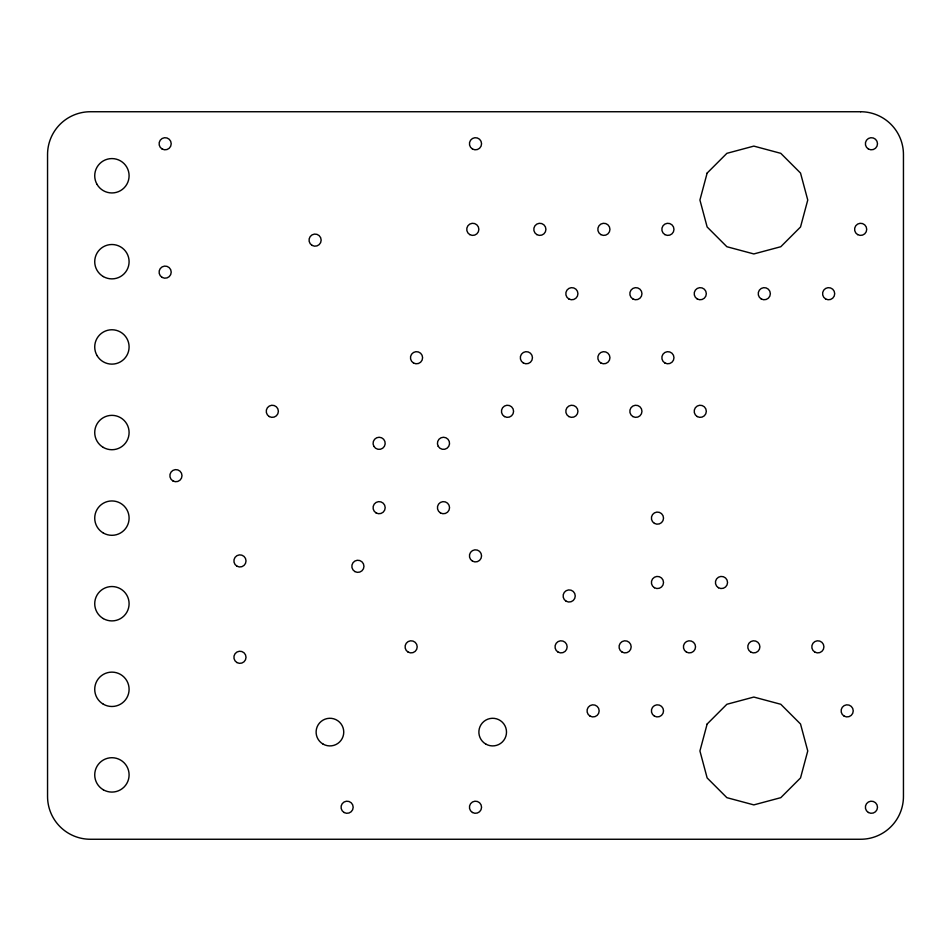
<?xml version="1.0" encoding="UTF-8"?>
<svg xmlns="http://www.w3.org/2000/svg" width="951" height="951" viewBox="0 0 951 951"><rect width="100%" height="100%" fill="white"/><g stroke="black" fill="none" stroke-linecap="round" stroke-linejoin="round"><path stroke-width="1.43" d="M707.14 173.07L699.924 200.031L707.14 226.98L726.873 246.725L753.834 253.941L780.795 246.725L800.528 226.98L807.756 200.031L800.528 173.07L780.795 153.337L753.834 146.109L726.873 153.337L707.14 173.07M707.14 724.02L699.924 750.969L707.14 777.93L726.873 797.663L753.834 804.891L780.795 797.663L800.528 777.93L807.756 750.969L800.528 724.02L780.795 704.275L753.834 697.059L726.873 704.275L707.14 724.02M860.655 111.742L90.345 111.742A42.795 42.795 0 0 0 47.55 154.537L47.55 796.462A42.795 42.795 0 0 0 90.345 839.257L860.655 839.257A42.795 42.795 0 0 0 903.45 796.462L903.45 154.537A42.795 42.795 0 0 0 860.655 111.742M523.347 362.985A6.063 6.063 0 0 0 532.453 357.731A6.063 6.063 0 0 0 523.347 352.476A6.063 6.063 0 0 0 523.347 362.985M354.866 571.563A6.063 6.063 0 0 0 363.96 566.309A6.063 6.063 0 0 0 354.866 561.054A6.063 6.063 0 0 0 354.866 571.563M236.93 662.55A6.063 6.063 0 0 0 246.024 657.296A6.063 6.063 0 0 0 236.93 652.041A6.063 6.063 0 0 0 236.93 662.55M413.495 362.985A6.063 6.063 0 0 0 422.601 357.731A6.063 6.063 0 0 0 413.495 352.476A6.063 6.063 0 0 0 413.495 362.985M373.874 446.352A6.063 6.063 0 0 0 384.382 446.352A6.063 6.063 0 0 0 379.128 437.258A6.063 6.063 0 0 0 373.874 446.352M438.233 446.352A6.063 6.063 0 0 0 448.741 446.352A6.063 6.063 0 0 0 443.487 437.258A6.063 6.063 0 0 0 438.233 446.352M376.097 512.934A6.063 6.063 0 0 0 385.191 507.679A6.063 6.063 0 0 0 376.097 502.425A6.063 6.063 0 0 0 376.097 512.934M440.456 512.934A6.063 6.063 0 0 0 449.55 507.679A6.063 6.063 0 0 0 440.456 502.425A6.063 6.063 0 0 0 440.456 512.934M472.469 561.126A6.063 6.063 0 0 0 481.563 555.871A6.063 6.063 0 0 0 472.469 550.617A6.063 6.063 0 0 0 472.469 561.126M504.482 416.562A6.063 6.063 0 0 0 513.576 411.308A6.063 6.063 0 0 0 504.482 406.053A6.063 6.063 0 0 0 504.482 416.562M568.841 416.562A6.063 6.063 0 0 0 577.935 411.308A6.063 6.063 0 0 0 568.841 406.053A6.063 6.063 0 0 0 568.841 416.562M632.867 416.562A6.063 6.063 0 0 0 641.961 411.308A6.063 6.063 0 0 0 632.867 406.053A6.063 6.063 0 0 0 632.867 416.562M697.226 416.562A6.063 6.063 0 0 0 706.32 411.308A6.063 6.063 0 0 0 697.226 406.053A6.063 6.063 0 0 0 697.226 416.562M654.431 523.383A6.063 6.063 0 0 0 663.525 518.129A6.063 6.063 0 0 0 654.431 512.874A6.063 6.063 0 0 0 654.431 523.383M654.431 587.742A6.063 6.063 0 0 0 663.525 582.487A6.063 6.063 0 0 0 654.431 577.233A6.063 6.063 0 0 0 654.431 587.742M600.854 362.985A6.063 6.063 0 0 0 609.948 357.731A6.063 6.063 0 0 0 600.854 352.476A6.063 6.063 0 0 0 600.854 362.985M664.88 362.985A6.063 6.063 0 0 0 673.974 357.731A6.063 6.063 0 0 0 664.88 352.476A6.063 6.063 0 0 0 664.88 362.985M697.226 298.959A6.063 6.063 0 0 0 706.32 293.704A6.063 6.063 0 0 0 697.226 288.45A6.063 6.063 0 0 0 697.226 298.959M632.867 298.959A6.063 6.063 0 0 0 641.961 293.704A6.063 6.063 0 0 0 632.867 288.45A6.063 6.063 0 0 0 632.867 298.959M568.841 298.959A6.063 6.063 0 0 0 577.935 293.704A6.063 6.063 0 0 0 568.841 288.45A6.063 6.063 0 0 0 568.841 298.959M761.252 298.959A6.063 6.063 0 0 0 770.346 293.704A6.063 6.063 0 0 0 761.252 288.45A6.063 6.063 0 0 0 761.252 298.959M825.611 298.959A6.063 6.063 0 0 0 834.705 293.704A6.063 6.063 0 0 0 825.611 288.45A6.063 6.063 0 0 0 825.611 298.959M857.624 234.6A6.063 6.063 0 0 0 866.718 229.346A6.063 6.063 0 0 0 857.624 224.091A6.063 6.063 0 0 0 857.624 234.6M664.88 234.6A6.063 6.063 0 0 0 673.974 229.346A6.063 6.063 0 0 0 664.88 224.091A6.063 6.063 0 0 0 664.88 234.6M600.854 234.6A6.063 6.063 0 0 0 609.948 229.346A6.063 6.063 0 0 0 600.854 224.091A6.063 6.063 0 0 0 600.854 234.6M536.828 234.6A6.063 6.063 0 0 0 545.922 229.346A6.063 6.063 0 0 0 536.828 224.091A6.063 6.063 0 0 0 536.828 234.6M469.77 234.6A6.063 6.063 0 0 0 478.864 229.346A6.063 6.063 0 0 0 469.77 224.091A6.063 6.063 0 0 0 469.77 234.6M718.457 587.742A6.063 6.063 0 0 0 727.551 582.487A6.063 6.063 0 0 0 718.457 577.233A6.063 6.063 0 0 0 718.457 587.742M686.444 652.101A6.063 6.063 0 0 0 695.538 646.846A6.063 6.063 0 0 0 686.444 641.592A6.063 6.063 0 0 0 686.444 652.101M750.803 652.101A6.063 6.063 0 0 0 759.897 646.846A6.063 6.063 0 0 0 750.803 641.592A6.063 6.063 0 0 0 750.803 652.101M814.829 652.101A6.063 6.063 0 0 0 823.923 646.846A6.063 6.063 0 0 0 814.829 641.592A6.063 6.063 0 0 0 814.829 652.101M622.085 652.101A6.063 6.063 0 0 0 631.179 646.846A6.063 6.063 0 0 0 622.085 641.592A6.063 6.063 0 0 0 622.085 652.101M558.059 652.101A6.063 6.063 0 0 0 567.153 646.846A6.063 6.063 0 0 0 558.059 641.592A6.063 6.063 0 0 0 558.059 652.101M566.142 601.222A6.063 6.063 0 0 0 575.248 595.968A6.063 6.063 0 0 0 566.142 590.714A6.063 6.063 0 0 0 566.142 601.222M654.431 716.127A6.063 6.063 0 0 0 663.525 710.872A6.063 6.063 0 0 0 654.431 705.618A6.063 6.063 0 0 0 654.431 716.127M844.143 716.127A6.063 6.063 0 0 0 853.237 710.872A6.063 6.063 0 0 0 844.143 705.618A6.063 6.063 0 0 0 844.143 716.127M590.072 716.127A6.063 6.063 0 0 0 599.166 710.872A6.063 6.063 0 0 0 590.072 705.618A6.063 6.063 0 0 0 590.072 716.127M868.406 812.499A6.063 6.063 0 0 0 877.5 807.244A6.063 6.063 0 0 0 868.406 801.99A6.063 6.063 0 0 0 868.406 812.499M472.469 812.499A6.063 6.063 0 0 0 481.563 807.244A6.063 6.063 0 0 0 472.469 801.99A6.063 6.063 0 0 0 472.469 812.499M472.469 149.01A6.063 6.063 0 0 0 481.563 143.756A6.063 6.063 0 0 0 472.469 138.501A6.063 6.063 0 0 0 472.469 149.01M868.406 149.01A6.063 6.063 0 0 0 877.5 143.756A6.063 6.063 0 0 0 868.406 138.501A6.063 6.063 0 0 0 868.406 149.01M162.122 149.01A6.063 6.063 0 0 0 171.216 143.756A6.063 6.063 0 0 0 162.122 138.501A6.063 6.063 0 0 0 162.122 149.01M269.276 416.562A6.063 6.063 0 0 0 278.37 411.308A6.063 6.063 0 0 0 269.276 406.053A6.063 6.063 0 0 0 269.276 416.562M312.071 245.382A6.063 6.063 0 0 0 321.165 240.127A6.063 6.063 0 0 0 312.071 234.873A6.063 6.063 0 0 0 312.071 245.382M236.93 566.178A6.063 6.063 0 0 0 246.024 560.924A6.063 6.063 0 0 0 236.93 555.669A6.063 6.063 0 0 0 236.93 566.178M408.11 652.101A6.063 6.063 0 0 0 417.204 646.846A6.063 6.063 0 0 0 408.11 641.592A6.063 6.063 0 0 0 408.11 652.101M344.084 812.499A6.063 6.063 0 0 0 353.178 807.244A6.063 6.063 0 0 0 344.084 801.99A6.063 6.063 0 0 0 344.084 812.499M172.904 480.921A6.063 6.063 0 0 0 181.998 475.666A6.063 6.063 0 0 0 172.904 470.412A6.063 6.063 0 0 0 172.904 480.921M162.122 277.395A6.063 6.063 0 0 0 171.216 272.141A6.063 6.063 0 0 0 162.122 266.886A6.063 6.063 0 0 0 162.122 277.395M97.026 184.363A17.189 17.189 0 0 0 126.792 184.363A17.189 17.189 0 0 0 111.909 158.579A17.189 17.189 0 0 0 97.026 184.363M103.314 276.575A17.189 17.189 0 0 0 129.098 261.691A17.189 17.189 0 0 0 103.314 246.808A17.189 17.189 0 0 0 103.314 276.575M97.026 355.543A17.189 17.189 0 0 0 126.792 355.543A17.189 17.189 0 0 0 111.909 329.759A17.189 17.189 0 0 0 97.026 355.543M103.314 447.422A17.189 17.189 0 0 0 129.098 432.539A17.189 17.189 0 0 0 103.314 417.655A17.189 17.189 0 0 0 103.314 447.422M103.314 533.012A17.189 17.189 0 0 0 129.098 518.129A17.189 17.189 0 0 0 103.314 503.245A17.189 17.189 0 0 0 103.314 533.012M103.314 618.602A17.189 17.189 0 0 0 129.098 603.719A17.189 17.189 0 0 0 103.314 588.835A17.189 17.189 0 0 0 103.314 618.602M103.314 704.192A17.189 17.189 0 0 0 129.098 689.309A17.189 17.189 0 0 0 103.314 674.425A17.189 17.189 0 0 0 103.314 704.192M103.314 789.782A17.189 17.189 0 0 0 129.098 774.899A17.189 17.189 0 0 0 103.314 760.015A17.189 17.189 0 0 0 103.314 789.782M485.783 744.062A13.813 13.813 0 0 0 506.503 732.104A13.813 13.813 0 0 0 485.783 720.133A13.813 13.813 0 0 0 485.783 744.062M323.019 744.062A13.813 13.813 0 0 0 343.751 732.104A13.813 13.813 0 0 0 323.019 720.133A13.813 13.813 0 0 0 323.019 744.062"/></g></svg>
